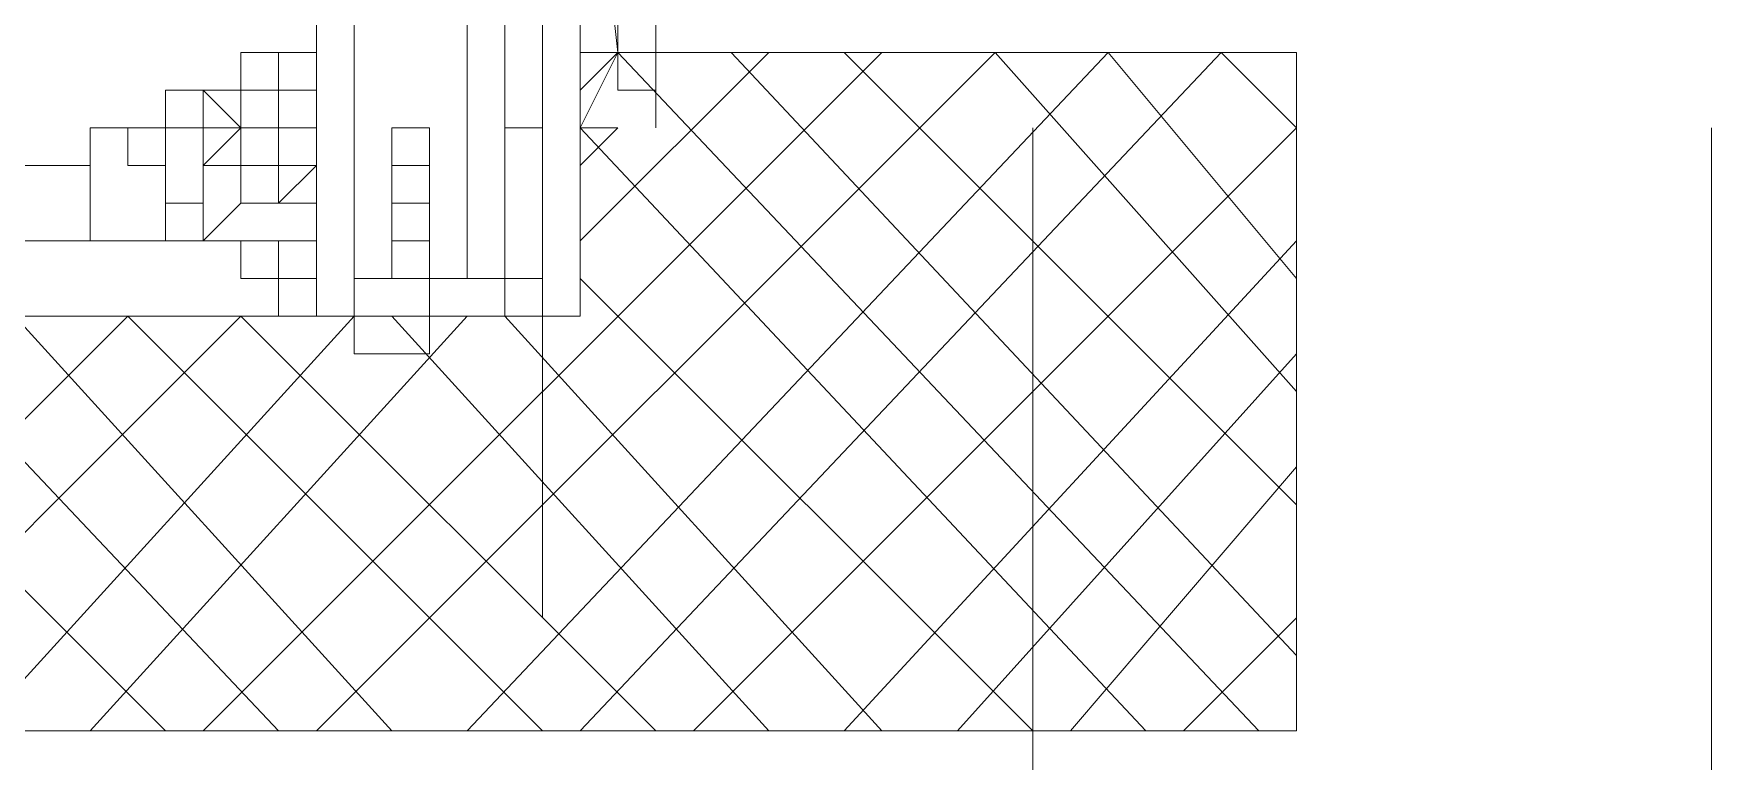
# Model space of a CAD drawing. Header units: millimetres. Extents: x -1005 to 294628, y -1154 to 182592.
# Drawn here: x 69420 to 72485, y 148787 to 150117 of the extents above; entities that cross this region are included whole.
import ezdxf

# ---------------------------------------------------------------- set-up
doc = ezdxf.new("R2010")
doc.units = ezdxf.units.MM
doc.layers.add('PDF_Geomertry', color=7, linetype='Continuous')

msp = doc.modelspace()

# ---------------------------------------------------------------- linework, layer by layer
at = {"layer": 'PDF_Geomertry', "lineweight": 5}
for points in [[(69936.7, 151185), (69867.8, 151185), (69867.8, 151529.4), (70212.2, 151529.4), (70212.2, 151598.3), (70281.1, 151598.3), (70281.1, 151529.4), (69936.7, 151529.4), (69936.7, 149600.9), (70281.1, 149600.9), (70969.8, 148843.3)], [(70005.6, 151529.4), (70005.6, 149600.9), (70005.6, 149532), (70005.6, 149600.9), (69867.8, 149600.9)], [(70350, 151185), (70350, 151529.4), (70281.1, 151529.4), (70281.1, 149600.9), (70281.1, 151529.4)], [(70212.2, 149669.8), (70212.2, 151460.5), (70281.1, 151460.5), (70005.6, 151460.5), (70005.6, 149669.8), (70005.6, 149669.8)], [(70556.6, 149945.3), (70556.6, 150014.2), (70556.6, 150151.9), (70556.6, 150840.7), (70487.7, 150840.7), (70487.7, 150771.8), (70487.7, 150840.7), (70487.7, 150840.7)], [(70487.7, 150840.7), (70487.7, 150427.4), (70487.7, 150840.7), (70487.7, 150151.9), (70487.7, 150014.2), (70556.6, 150014.2)], [(70281.1, 150771.8), (70350, 150771.8), (70350, 149049.9)], [(70418.8, 150220.8), (70418.8, 149876.4)], [(67526.1, 148843.3), (68697, 150083), (69867.8, 148843.3)], [(68421.5, 150083), (69661.2, 148843.3)], [(69730.1, 148843.3), (70969.8, 150083)], [(69798.9, 150083), (69798.9, 150083), (69798.9, 150014.2)], [(69867.8, 150014.2), (69867.8, 149945.3), (69867.8, 150014.2), (69867.8, 150083), (69798.9, 150083), (69798.9, 150083), (69867.8, 150083), (69936.7, 150083), (69936.7, 150014.2), (69936.7, 150083), (69867.8, 150083), (69867.8, 150014.2), (69867.8, 150083), (69867.8, 150083)], [(69798.9, 150083), (69798.9, 150083)], [(69867.8, 149945.3), (69867.8, 149945.3), (69867.8, 149945.3), (69867.8, 150014.2), (69867.8, 150083), (69936.7, 150083), (69936.7, 150014.2), (69936.7, 150014.2), (69936.7, 150083)], [(69936.7, 149945.3), (69867.8, 149945.3), (69867.8, 150014.2), (69936.7, 150014.2), (69936.7, 150083), (69936.7, 150014.2), (69936.7, 150083), (69867.8, 150083), (69867.8, 150083)], [(69936.7, 148843.3), (71176.5, 150083), (71727.4, 149463.2)], [(70212.2, 148843.3), (71383.1, 150083), (71727.4, 149669.8)], [(71658.6, 148843.3), (70487.7, 150083), (70418.8, 149945.3), (70418.8, 149945.3)], [(70418.8, 149738.7), (70763.2, 150083)], [(70418.8, 148843.3), (71589.7, 150083), (71727.4, 149945.3), (70625.4, 148843.3)], [(70694.3, 150083), (71727.4, 148981)], [(70900.9, 150083), (71727.4, 149256.5)], [(69661.2, 149876.4), (69661.2, 149945.3), (69661.2, 150014.2), (69661.2, 149945.3), (69661.2, 149945.3)], [(69661.2, 149738.7), (69661.2, 150014.2), (69730.1, 150014.2), (69798.9, 149945.3), (69798.9, 150014.2), (69730.1, 150014.2), (69730.1, 149945.3), (69730.1, 150014.2), (69730.1, 149738.7), (69730.1, 150014.2), (69730.1, 149738.7), (69730.1, 150014.2)], [(69936.7, 150014.2), (69867.8, 150014.2), (69867.8, 150014.2)], [(69936.7, 149876.4), (69867.8, 149807.5), (69867.8, 149876.4), (69936.7, 149876.4), (69936.7, 149945.3), (69936.7, 150014.2), (69936.7, 149669.8), (69936.7, 149669.8)], [(69316.8, 148843.3), (70005.6, 149600.9), (70350, 149600.9), (70350, 149945.3), (70350, 149669.8), (70281.1, 149669.8), (70005.6, 149669.8), (70005.6, 149669.8)], [(69523.5, 149738.7), (69385.7, 149738.7), (69385.7, 149876.4), (69523.5, 149876.4), (69523.5, 149945.3)], [(69592.3, 149945.3), (69592.3, 149945.3), (69661.2, 149945.3), (69523.5, 149945.3), (69523.5, 149738.7), (69661.2, 149738.7), (69661.2, 149945.3)], [(69730.1, 149945.3), (69798.9, 149945.3), (69730.1, 149876.4), (69798.9, 149876.4), (69798.9, 149945.3), (69798.9, 149945.3)], [(69798.9, 149945.3), (69798.9, 149945.3), (69798.9, 149876.4)], [(69867.8, 149945.3), (69867.8, 149945.3), (69867.8, 149945.3), (69798.9, 149945.3), (69798.9, 149945.3)], [(69798.9, 149876.4), (69798.9, 149876.4), (69798.9, 149945.3)], [(69798.9, 149945.3), (69798.9, 149876.4), (69798.9, 149876.4)], [(69798.9, 149945.3), (69798.9, 149945.3), (69798.9, 149945.3), (69867.8, 149945.3), (69936.7, 149945.3)], [(69936.7, 149807.5), (69936.7, 149807.5), (69936.7, 149876.4), (69867.8, 149876.4), (69798.9, 149876.4), (69798.9, 149945.3), (69798.9, 149876.4), (69798.9, 149945.3), (69798.9, 149876.4), (69798.9, 149945.3), (69798.9, 149876.4), (69798.9, 149945.3), (69798.9, 149945.3)], [(69867.8, 149945.3), (69867.8, 149945.3), (69798.9, 149945.3), (69798.9, 149945.3)], [(69798.9, 149945.3), (69798.9, 149945.3), (69798.9, 149876.4), (69867.8, 149876.4), (69798.9, 149876.4), (69798.9, 149876.4)], [(69867.8, 149945.3), (69867.8, 149945.3), (69936.7, 149945.3)], [(69936.7, 149945.3), (69936.7, 149945.3), (69936.7, 149876.4), (69867.8, 149876.4), (69867.8, 149807.5), (69867.8, 149876.4)], [(69936.7, 149945.3), (69936.7, 149876.4), (69867.8, 149876.4), (69867.8, 149876.4)], [(69867.8, 149945.3), (69867.8, 149876.4), (69867.8, 149876.4)], [(69936.7, 149945.3), (69936.7, 149945.3), (69936.7, 149876.4), (69936.7, 149945.3), (69867.8, 149945.3), (69867.8, 149876.4), (69867.8, 149876.4), (69867.8, 149945.3), (69936.7, 149945.3), (69867.8, 149945.3), (69867.8, 149876.4)], [(69936.7, 149945.3), (69936.7, 149945.3), (69867.8, 149945.3), (69867.8, 149945.3)], [(69936.7, 149945.3), (69936.7, 149876.4), (69867.8, 149876.4), (69867.8, 149807.5), (69867.8, 149876.4), (69867.8, 149807.5), (69867.8, 149876.4), (69867.8, 149807.5), (69867.8, 149876.4), (69867.8, 149807.5), (69867.8, 149876.4), (69867.8, 149807.5), (69867.8, 149876.4), (69867.8, 149807.5), (69867.8, 149876.4), (69867.8, 149807.5), (69867.8, 149876.4), (69867.8, 149807.5), (69867.8, 149876.4), (69867.8, 149807.5)], [(69936.7, 149945.3), (69936.7, 149945.3), (69936.7, 149876.4)], [(70143.3, 149945.3), (70074.5, 149945.3)], [(70418.8, 149945.3), (71451.9, 148843.3)], [(71245.3, 149945.3), (71245.3, 148154.5)], [(72485.1, 149945.3), (72485.1, 148154.5)], [(69592.3, 149876.4), (69592.3, 149876.4), (69661.2, 149876.4)], [(69798.9, 149669.8), (69798.9, 149738.7), (69730.1, 149738.7), (69798.9, 149807.5), (69798.9, 149876.4), (69798.9, 149876.4)], [(69798.9, 149876.4), (69798.9, 149876.4), (69798.9, 149807.5), (69798.9, 149876.4), (69798.9, 149807.5), (69798.9, 149876.4), (69798.9, 149807.5), (69798.9, 149876.4), (69798.9, 149807.5), (69798.9, 149876.4), (69798.9, 149807.5), (69798.9, 149876.4), (69798.9, 149807.5), (69798.9, 149876.4), (69798.9, 149807.5), (69798.9, 149876.4), (69798.9, 149807.5), (69798.9, 149876.4), (69798.9, 149807.5), (69798.9, 149876.4), (69798.9, 149807.5), (69798.9, 149876.4), (69798.9, 149807.5), (69798.9, 149876.4), (69798.9, 149807.5), (69798.9, 149876.4), (69798.9, 149807.5), (69798.9, 149876.4), (69798.9, 149807.5), (69798.9, 149876.4), (69798.9, 149807.5), (69798.9, 149876.4), (69798.9, 149807.5), (69798.9, 149876.4), (69798.9, 149807.5), (69798.9, 149876.4), (69798.9, 149807.5), (69798.9, 149876.4), (69798.9, 149807.5), (69798.9, 149876.4), (69798.9, 149807.5), (69798.9, 149876.4), (69798.9, 149807.5), (69798.9, 149876.4), (69798.9, 149807.5), (69798.9, 149876.4), (69798.9, 149807.5), (69798.9, 149876.4), (69798.9, 149807.5), (69798.9, 149876.4), (69798.9, 149807.5), (69798.9, 149876.4), (69798.9, 149807.5), (69798.9, 149876.4), (69798.9, 149807.5), (69798.9, 149876.4), (69798.9, 149807.5), (69798.9, 149876.4), (69798.9, 149807.5), (69798.9, 149876.4), (69798.9, 149807.5), (69798.9, 149876.4), (69798.9, 149807.5), (69798.9, 149876.4), (69798.9, 149807.5), (69798.9, 149876.4), (69798.9, 149807.5), (69798.9, 149876.4), (69798.9, 149807.5), (69798.9, 149876.4), (69798.9, 149807.5), (69798.9, 149876.4), (69798.9, 149807.5), (69798.9, 149876.4), (69798.9, 149807.5), (69798.9, 149876.4), (69867.8, 149876.4), (69867.8, 149807.5)], [(69936.7, 149876.4), (69867.8, 149876.4), (69867.8, 149876.4)], [(70074.5, 149807.5), (70074.5, 149807.5), (70074.5, 149876.4), (70143.3, 149876.4), (70143.3, 149807.5), (70143.3, 149807.5)], [(69798.9, 149807.5), (69867.8, 149807.5), (69867.8, 149807.5)], [(69867.8, 149738.7), (69867.8, 149738.7), (69936.7, 149738.7), (69936.7, 149807.5), (69867.8, 149807.5), (69867.8, 149807.5)], [(69661.2, 149738.7), (69661.2, 149738.7), (69730.1, 149738.7)], [(69730.1, 149738.7), (69730.1, 149738.7), (69798.9, 149738.7), (69798.9, 149669.8), (69798.9, 149669.8)], [(69798.9, 149669.8), (69798.9, 149669.8), (69798.9, 149738.7)], [(69798.9, 149738.7), (69867.8, 149738.7), (69867.8, 149669.8), (69798.9, 149669.8), (69798.9, 149738.7), (69798.9, 149669.8), (69867.8, 149669.8), (69936.7, 149669.8), (69936.7, 149738.7), (69867.8, 149738.7), (69867.8, 149669.8), (69867.8, 149738.7), (69867.8, 149669.8), (69867.8, 149738.7), (69867.8, 149669.8), (69867.8, 149738.7), (69867.8, 149669.8), (69867.8, 149738.7), (69867.8, 149669.8), (69867.8, 149738.7), (69867.8, 149669.8), (69867.8, 149738.7), (69867.8, 149669.8), (69867.8, 149669.8), (69867.8, 149600.9), (69867.8, 149669.8), (69867.8, 149738.7), (69936.7, 149738.7), (69867.8, 149738.7), (69936.7, 149738.7), (69936.7, 149669.8), (69936.7, 149738.7), (69867.8, 149738.7), (69867.8, 149669.8), (69867.8, 149738.7), (69867.8, 149669.8), (69867.8, 149738.7), (69867.8, 149669.8), (69936.7, 149669.8), (69936.7, 149669.8), (69936.7, 149738.7), (69867.8, 149738.7), (69867.8, 149738.7)], [(69936.7, 149738.7), (69936.7, 149738.7), (69798.9, 149738.7), (69867.8, 149738.7), (69867.8, 149738.7)], [(69798.9, 149738.7), (69798.9, 149738.7), (69798.9, 149669.8)], [(69936.7, 149738.7), (69936.7, 149738.7), (69936.7, 149738.7), (69798.9, 149738.7), (69798.9, 149669.8)], [(69798.9, 149738.7), (69936.7, 149738.7), (69936.7, 149738.7)], [(69798.9, 149738.7), (69798.9, 149738.7)], [(69867.8, 149738.7), (69867.8, 149738.7), (69867.8, 149669.8)], [(69867.8, 149738.7), (69867.8, 149738.7), (69867.8, 149669.8)], [(69936.7, 149669.8), (69936.7, 149669.8), (69936.7, 149738.7), (69936.7, 149669.8), (69936.7, 149738.7), (69936.7, 149738.7), (69936.7, 149669.8), (69936.7, 149669.8), (69867.8, 149669.8), (69867.8, 149669.8)], [(69867.8, 149738.7), (69867.8, 149738.7), (69867.8, 149669.8)], [(69867.8, 149738.7), (69867.8, 149669.8), (69867.8, 149669.8)], [(69867.8, 149738.7), (69867.8, 149738.7), (69867.8, 149669.8), (69867.8, 149669.8)], [(69867.8, 149738.7), (69867.8, 149738.7), (69867.8, 149669.8)], [(69867.8, 149738.7), (69936.7, 149738.7), (69936.7, 149738.7)], [(69936.7, 149738.7), (69936.7, 149738.7), (69936.7, 149669.8)], [(70900.9, 148843.3), (71727.4, 149738.7)], [(69936.7, 149669.8), (69936.7, 149669.8), (69867.8, 149669.8), (69867.8, 149669.8)], [(70418.8, 149669.8), (71245.3, 148843.3)], [(68834.7, 148843.3), (69592.3, 149600.9), (70350, 148843.3)], [(69041.3, 148843.3), (69798.9, 149600.9), (70556.6, 148843.3)], [(69385.7, 149600.9), (70074.5, 148843.3)], [(69523.5, 148843.3), (70212.2, 149600.9)], [(70074.5, 149600.9), (70763.2, 148843.3)], [(71107.6, 148843.3), (71727.4, 149532)], [(71314.2, 148843.3), (71727.4, 149325.4)], [(71520.8, 148843.3), (71727.4, 149049.9)]]:
    msp.add_lwpolyline(points, dxfattribs=at)
for points in [[(70418.8, 150702.9), (70487.7, 150083), (70418.8, 150014.2), (70418.8, 150083)], [(71727.4, 150083), (71727.4, 148843.3), (67250.6, 148843.3), (67250.6, 150083), (69385.7, 150083), (69385.7, 149600.9), (70418.8, 149600.9), (70418.8, 150083), (71727.4, 150083)], [(69798.9, 150083), (69798.9, 150014.2)], [(69798.9, 150083), (69798.9, 150083), (69798.9, 150014.2)], [(69798.9, 150083), (69798.9, 150083)], [(69936.7, 149738.7), (69936.7, 149738.7), (69936.7, 149669.8), (69936.7, 149738.7), (69936.7, 149669.8), (69936.7, 149738.7), (69936.7, 149669.8), (69936.7, 149738.7), (69936.7, 149669.8), (69936.7, 149738.7), (69936.7, 149669.8), (69936.7, 149738.7), (69936.7, 149669.8), (69936.7, 149738.7), (69936.7, 149669.8), (69936.7, 149738.7), (69936.7, 149669.8), (69936.7, 149738.7), (69936.7, 149669.8), (69936.7, 149738.7), (69936.7, 149669.8), (69936.7, 149738.7), (69936.7, 149669.8), (69936.7, 149738.7), (69936.7, 149669.8), (69936.7, 149738.7), (69936.7, 149669.8), (69936.7, 149738.7), (69936.7, 149669.8), (69936.7, 149738.7), (69936.7, 149669.8), (69936.7, 149738.7), (69936.7, 149669.8), (69936.7, 149738.7), (69936.7, 149669.8), (69936.7, 149738.7), (69936.7, 149669.8), (69936.7, 149738.7), (69936.7, 149669.8), (69936.7, 149738.7), (69936.7, 149669.8), (69936.7, 149738.7), (69936.7, 149669.8), (69936.7, 149738.7), (69936.7, 149669.8), (69936.7, 149738.7), (69936.7, 149669.8), (69936.7, 149738.7), (69936.7, 149669.8), (69936.7, 149738.7), (69936.7, 149669.8), (69936.7, 149738.7), (69936.7, 149669.8), (69936.7, 149738.7), (69936.7, 149669.8), (69936.7, 149738.7), (69936.7, 149669.8), (69936.7, 149738.7), (69936.7, 149669.8), (69936.7, 149738.7), (69936.7, 149669.8), (69936.7, 149738.7), (69936.7, 149669.8), (69936.7, 149738.7), (69936.7, 149669.8), (69936.7, 149738.7), (69936.7, 149669.8), (69936.7, 149738.7), (69936.7, 149669.8), (69936.7, 149738.7), (69936.7, 149669.8), (69936.7, 149738.7), (69936.7, 149669.8), (69936.7, 149738.7), (69936.7, 149669.8), (69936.7, 149738.7), (69936.7, 149669.8), (69936.7, 149738.7), (69936.7, 149669.8), (69936.7, 149738.7), (69936.7, 149669.8), (69936.7, 149738.7), (69936.7, 149669.8), (69936.7, 149738.7), (69936.7, 149669.8), (69936.7, 149738.7), (69936.7, 149669.8), (69936.7, 149738.7), (69936.7, 149669.8), (69936.7, 149738.7), (69936.7, 149669.8), (69936.7, 149738.7), (69936.7, 149669.8), (69936.7, 149738.7), (69936.7, 149669.8), (69936.7, 149738.7), (69936.7, 149669.8), (69936.7, 149738.7), (69936.7, 149669.8), (69936.7, 149738.7), (69936.7, 149669.8), (69936.7, 149738.7), (69936.7, 149669.8), (69936.7, 149738.7), (69936.7, 149669.8), (69936.7, 149738.7), (69936.7, 149669.8), (69936.7, 149738.7), (69936.7, 149669.8), (69936.7, 149738.7), (69936.7, 149669.8), (69936.7, 149738.7), (69936.7, 149669.8), (69936.7, 149738.7), (69936.7, 149669.8), (69936.7, 149738.7), (69936.7, 149669.8), (69936.7, 149738.7), (69936.7, 149669.8), (69936.7, 149738.7), (69936.7, 149669.8), (69936.7, 149738.7), (69936.7, 149669.8), (69936.7, 149738.7), (69936.7, 149669.8), (69936.7, 149738.7), (69936.7, 149669.8), (69936.7, 150014.2), (69798.9, 150014.2), (69798.9, 150083), (69936.7, 150083)], [(69798.9, 150014.2), (69798.9, 150083)], [(69867.8, 150014.2), (69867.8, 150083)], [(69867.8, 150014.2), (69867.8, 150083)], [(69867.8, 150014.2), (69867.8, 150083)], [(69867.8, 150014.2), (69867.8, 150083)], [(69867.8, 150014.2), (69867.8, 150083)], [(69936.7, 150014.2), (69936.7, 150083)], [(69936.7, 150014.2), (69936.7, 150083)], [(70418.8, 149945.3), (70418.8, 150014.2)], [(69592.3, 149945.3), (69523.5, 149945.3), (69592.3, 149945.3)], [(69592.3, 149945.3), (69592.3, 149876.4), (69592.3, 149945.3)], [(69730.1, 149945.3), (69661.2, 149945.3)], [(69661.2, 149945.3), (69661.2, 149945.3)], [(69661.2, 149945.3), (69661.2, 149945.3)], [(69798.9, 149876.4), (69798.9, 149945.3)], [(69798.9, 149876.4), (69798.9, 149945.3)], [(69798.9, 149945.3), (69798.9, 149945.3)], [(69798.9, 149876.4), (69798.9, 149945.3)], [(69798.9, 149876.4), (69798.9, 149945.3)], [(69798.9, 149876.4), (69798.9, 149945.3)], [(69798.9, 149876.4), (69798.9, 149876.4), (69798.9, 149945.3)], [(69798.9, 149876.4), (69798.9, 149945.3)], [(69798.9, 149945.3), (69798.9, 149945.3)], [(69798.9, 149945.3), (69798.9, 149945.3)], [(69798.9, 149945.3), (69798.9, 149945.3)], [(69798.9, 149945.3), (69798.9, 149945.3)], [(69798.9, 149945.3), (69798.9, 149945.3)], [(69798.9, 149945.3), (69798.9, 149945.3)], [(69798.9, 149945.3), (69798.9, 149945.3)], [(69798.9, 149945.3), (69798.9, 149945.3)], [(69798.9, 149945.3), (69798.9, 149945.3)], [(69798.9, 149945.3), (69798.9, 149945.3)], [(69798.9, 149945.3), (69798.9, 149945.3)], [(69798.9, 149945.3), (69798.9, 149945.3)], [(69798.9, 149945.3), (69798.9, 149945.3)], [(69798.9, 149945.3), (69798.9, 149945.3)], [(69798.9, 149945.3), (69798.9, 149945.3)], [(69798.9, 149945.3), (69798.9, 149945.3)], [(69798.9, 149945.3), (69798.9, 149945.3)], [(69798.9, 149945.3), (69798.9, 149945.3)], [(69798.9, 149945.3), (69798.9, 149945.3)], [(69798.9, 149945.3), (69798.9, 149945.3)], [(69798.9, 149945.3), (69798.9, 149945.3)], [(69798.9, 149945.3), (69798.9, 149945.3)], [(69798.9, 149945.3), (69798.9, 149945.3)], [(69798.9, 149945.3), (69798.9, 149945.3)], [(69798.9, 149945.3), (69798.9, 149945.3)], [(69798.9, 149945.3), (69798.9, 149945.3)], [(69798.9, 149945.3), (69798.9, 149945.3)], [(69798.9, 149945.3), (69798.9, 149945.3)], [(69798.9, 149945.3), (69798.9, 149945.3)], [(69798.9, 149945.3), (69798.9, 149945.3)], [(69798.9, 149945.3), (69798.9, 149945.3)], [(69798.9, 149945.3), (69798.9, 149945.3)], [(69798.9, 149945.3), (69798.9, 149945.3)], [(69798.9, 149945.3), (69798.9, 149945.3)], [(69798.9, 149945.3), (69798.9, 149945.3)], [(69798.9, 149945.3), (69798.9, 149945.3)], [(69798.9, 149945.3), (69798.9, 149945.3)], [(69798.9, 149945.3), (69798.9, 149945.3)], [(69798.9, 149945.3), (69798.9, 149945.3)], [(69798.9, 149945.3), (69798.9, 149945.3)], [(69798.9, 149945.3), (69798.9, 149945.3)], [(69798.9, 149945.3), (69798.9, 149945.3)], [(69798.9, 149945.3), (69798.9, 149945.3)], [(69798.9, 149945.3), (69798.9, 149945.3)], [(69798.9, 149945.3), (69798.9, 149945.3)], [(69798.9, 149945.3), (69798.9, 149945.3)], [(69798.9, 149945.3), (69798.9, 149945.3)], [(69798.9, 149945.3), (69798.9, 149945.3)], [(69798.9, 149945.3), (69798.9, 149945.3)], [(69798.9, 149945.3), (69798.9, 149945.3)], [(69798.9, 149945.3), (69798.9, 149945.3)], [(69798.9, 149945.3), (69798.9, 149945.3)], [(69798.9, 149945.3), (69798.9, 149945.3)], [(69798.9, 149945.3), (69798.9, 149945.3)], [(69798.9, 149945.3), (69798.9, 149945.3)], [(69798.9, 149945.3), (69798.9, 149945.3)], [(69798.9, 149945.3), (69798.9, 149945.3)], [(69798.9, 149945.3), (69798.9, 149945.3)], [(69798.9, 149945.3), (69798.9, 149945.3)], [(69798.9, 149945.3), (69798.9, 149945.3)], [(69798.9, 149945.3), (69798.9, 149945.3)], [(69798.9, 149945.3), (69798.9, 149945.3)], [(69798.9, 149945.3), (69798.9, 149945.3)], [(69798.9, 149945.3), (69798.9, 149945.3)], [(69798.9, 149945.3), (69798.9, 149945.3)], [(69798.9, 149945.3), (69798.9, 149945.3)], [(69798.9, 149945.3), (69798.9, 149945.3)], [(69798.9, 149945.3), (69798.9, 149945.3)], [(69798.9, 149945.3), (69798.9, 149945.3)], [(69798.9, 149945.3), (69798.9, 149945.3)], [(69798.9, 149945.3), (69798.9, 149945.3)], [(69798.9, 149945.3), (69798.9, 149876.4), (69798.9, 149945.3)], [(69798.9, 149945.3), (69798.9, 149945.3)], [(69798.9, 149945.3), (69798.9, 149945.3)], [(69867.8, 149945.3), (69867.8, 149945.3)], [(69867.8, 149945.3), (69867.8, 149945.3)], [(69867.8, 149945.3), (69867.8, 149945.3)], [(69867.8, 149945.3), (69867.8, 149945.3)], [(69867.8, 149945.3), (69867.8, 149945.3)], [(69867.8, 149945.3), (69867.8, 149945.3)], [(69867.8, 149945.3), (69867.8, 149945.3)], [(69867.8, 149945.3), (69867.8, 149945.3)], [(69867.8, 149945.3), (69867.8, 149945.3)], [(69867.8, 149945.3), (69867.8, 149945.3)], [(69867.8, 149945.3), (69867.8, 149945.3)], [(69867.8, 149945.3), (69867.8, 149945.3)], [(69867.8, 149945.3), (69867.8, 149945.3)], [(69867.8, 149945.3), (69867.8, 149945.3)], [(69867.8, 149945.3), (69867.8, 149945.3)], [(69867.8, 149945.3), (69867.8, 149945.3)], [(69867.8, 149945.3), (69867.8, 149945.3)], [(69867.8, 149945.3), (69867.8, 149945.3)], [(69867.8, 149945.3), (69867.8, 149945.3)], [(69936.7, 149945.3), (69867.8, 149945.3), (69936.7, 149945.3)], [(69867.8, 149945.3), (69867.8, 149945.3)], [(69936.7, 149945.3), (69867.8, 149945.3), (69936.7, 149945.3)], [(69867.8, 149945.3), (69936.7, 149945.3), (69867.8, 149945.3)], [(69867.8, 149945.3), (69867.8, 149876.4)], [(69867.8, 149945.3), (69867.8, 149876.4)], [(69867.8, 149876.4), (69867.8, 149876.4), (69867.8, 149945.3)], [(69867.8, 149945.3), (69867.8, 149876.4)], [(69867.8, 149876.4), (69867.8, 149945.3), (69867.8, 149876.4)], [(69867.8, 149876.4), (69867.8, 149945.3), (69867.8, 149876.4)], [(69867.8, 149945.3), (69936.7, 149945.3)], [(69867.8, 149945.3), (69867.8, 149945.3)], [(69867.8, 149945.3), (69867.8, 149945.3)], [(69867.8, 149945.3), (69867.8, 149945.3)], [(69867.8, 149945.3), (69867.8, 149945.3)], [(69867.8, 149945.3), (69867.8, 149945.3)], [(69867.8, 149945.3), (69867.8, 149945.3)], [(69867.8, 149945.3), (69867.8, 149945.3)], [(69867.8, 149945.3), (69867.8, 149945.3)], [(69867.8, 149945.3), (69867.8, 149945.3)], [(69867.8, 149945.3), (69867.8, 149945.3)], [(69867.8, 149945.3), (69867.8, 149945.3)], [(69867.8, 149945.3), (69867.8, 149945.3)], [(69867.8, 149945.3), (69867.8, 149945.3)], [(69867.8, 149945.3), (69867.8, 149945.3)], [(69867.8, 149945.3), (69867.8, 149945.3)], [(69867.8, 149945.3), (69867.8, 149945.3)], [(69867.8, 149945.3), (69867.8, 149945.3)], [(69867.8, 149945.3), (69867.8, 149945.3)], [(69867.8, 149945.3), (69867.8, 149945.3)], [(69867.8, 149945.3), (69867.8, 149945.3)], [(69867.8, 149945.3), (69867.8, 149945.3)], [(69867.8, 149945.3), (69867.8, 149945.3)], [(69867.8, 149945.3), (69867.8, 149945.3)], [(69867.8, 149945.3), (69867.8, 149945.3)], [(69867.8, 149945.3), (69867.8, 149945.3)], [(69867.8, 149945.3), (69867.8, 149945.3)], [(69867.8, 149945.3), (69867.8, 149945.3)], [(69867.8, 149945.3), (69867.8, 149945.3)], [(69867.8, 149945.3), (69867.8, 149945.3)], [(69867.8, 149945.3), (69867.8, 149945.3)], [(69867.8, 149945.3), (69867.8, 149945.3)], [(69867.8, 149945.3), (69867.8, 149945.3)], [(69867.8, 149945.3), (69867.8, 149945.3)], [(69867.8, 149945.3), (69867.8, 149945.3)], [(69867.8, 149945.3), (69867.8, 149945.3)], [(69867.8, 149945.3), (69867.8, 149945.3)], [(69867.8, 149945.3), (69867.8, 149945.3)], [(69867.8, 149945.3), (69867.8, 149945.3)], [(69867.8, 149945.3), (69867.8, 149945.3)], [(69867.8, 149945.3), (69867.8, 149945.3)], [(69867.8, 149945.3), (69867.8, 149945.3)], [(69867.8, 149945.3), (69867.8, 149945.3)], [(69867.8, 149945.3), (69867.8, 149945.3)], [(69867.8, 149945.3), (69867.8, 149945.3)], [(69867.8, 149945.3), (69867.8, 149945.3)], [(69867.8, 149945.3), (69867.8, 149945.3)], [(69867.8, 149945.3), (69867.8, 149945.3)], [(69867.8, 149945.3), (69867.8, 149945.3)], [(69867.8, 149945.3), (69867.8, 149945.3)], [(69867.8, 149945.3), (69867.8, 149945.3)], [(69867.8, 149945.3), (69867.8, 149945.3)], [(69867.8, 149945.3), (69867.8, 149945.3)], [(69867.8, 149945.3), (69867.8, 149945.3)], [(69867.8, 149945.3), (69867.8, 149945.3)], [(69867.8, 149945.3), (69867.8, 149945.3)], [(69867.8, 149945.3), (69867.8, 149945.3)], [(69867.8, 149945.3), (69867.8, 149945.3)], [(69867.8, 149945.3), (69867.8, 149945.3)], [(69867.8, 149945.3), (69867.8, 149945.3)], [(69867.8, 149945.3), (69867.8, 149945.3)], [(69867.8, 149945.3), (69867.8, 149945.3)], [(69867.8, 149945.3), (69867.8, 149945.3)], [(69867.8, 149945.3), (69867.8, 149945.3)], [(69867.8, 149945.3), (69867.8, 149945.3)], [(69867.8, 149945.3), (69867.8, 149945.3)], [(69867.8, 149945.3), (69867.8, 149945.3)], [(69867.8, 149945.3), (69867.8, 149945.3)], [(69867.8, 149945.3), (69867.8, 149945.3)], [(69867.8, 149945.3), (69867.8, 149945.3)], [(69867.8, 149945.3), (69867.8, 149945.3)], [(69867.8, 149945.3), (69867.8, 149945.3)], [(69867.8, 149945.3), (69867.8, 149945.3)], [(69867.8, 149945.3), (69867.8, 149945.3)], [(69867.8, 149945.3), (69867.8, 149945.3)], [(69867.8, 149945.3), (69867.8, 149945.3)], [(70074.5, 149669.8), (70143.3, 149669.8), (70143.3, 149945.3), (70074.5, 149945.3)], [(70281.1, 149945.3), (70350, 149945.3)], [(70418.8, 149945.3), (70487.7, 149945.3), (70418.8, 149876.4), (70418.8, 149945.3)], [(69798.9, 149876.4), (69798.9, 149876.4)], [(69798.9, 149876.4), (69798.9, 149876.4)], [(69798.9, 149876.4), (69798.9, 149876.4)], [(69798.9, 149876.4), (69798.9, 149876.4)], [(69798.9, 149876.4), (69798.9, 149876.4)], [(69798.9, 149876.4), (69798.9, 149876.4)], [(69798.9, 149876.4), (69798.9, 149876.4)], [(69798.9, 149876.4), (69798.9, 149876.4)], [(69798.9, 149876.4), (69798.9, 149876.4)], [(69798.9, 149876.4), (69798.9, 149876.4)], [(69798.9, 149876.4), (69798.9, 149876.4)], [(69798.9, 149876.4), (69798.9, 149876.4)], [(69798.9, 149876.4), (69798.9, 149876.4)], [(69798.9, 149876.4), (69798.9, 149876.4)], [(69798.9, 149876.4), (69798.9, 149876.4)], [(69798.9, 149876.4), (69798.9, 149876.4)], [(69798.9, 149876.4), (69798.9, 149876.4)], [(69798.9, 149876.4), (69798.9, 149876.4)], [(69798.9, 149876.4), (69798.9, 149876.4)], [(69798.9, 149876.4), (69798.9, 149876.4)], [(69798.9, 149876.4), (69798.9, 149876.4)], [(69798.9, 149876.4), (69798.9, 149876.4)], [(69798.9, 149876.4), (69798.9, 149876.4)], [(69798.9, 149876.4), (69798.9, 149876.4)], [(69798.9, 149876.4), (69798.9, 149876.4)], [(69798.9, 149876.4), (69798.9, 149876.4)], [(69798.9, 149876.4), (69798.9, 149876.4)], [(69798.9, 149876.4), (69798.9, 149876.4)], [(69798.9, 149876.4), (69798.9, 149876.4)], [(69798.9, 149876.4), (69798.9, 149876.4)], [(69798.9, 149876.4), (69798.9, 149876.4)], [(69798.9, 149876.4), (69798.9, 149876.4)], [(69798.9, 149876.4), (69798.9, 149876.4)], [(69798.9, 149876.4), (69798.9, 149876.4)], [(69798.9, 149876.4), (69798.9, 149876.4)], [(69798.9, 149876.4), (69798.9, 149876.4)], [(69798.9, 149876.4), (69798.9, 149876.4)], [(69798.9, 149876.4), (69798.9, 149876.4)], [(69798.9, 149876.4), (69798.9, 149876.4)], [(69798.9, 149876.4), (69798.9, 149876.4)], [(69798.9, 149876.4), (69798.9, 149876.4)], [(69798.9, 149876.4), (69798.9, 149876.4)], [(69798.9, 149876.4), (69798.9, 149876.4)], [(69798.9, 149876.4), (69798.9, 149876.4)], [(69798.9, 149876.4), (69798.9, 149876.4)], [(69798.9, 149876.4), (69798.9, 149876.4)], [(69798.9, 149876.4), (69798.9, 149876.4)], [(69798.9, 149876.4), (69798.9, 149876.4)], [(69798.9, 149876.4), (69798.9, 149876.4)], [(69798.9, 149876.4), (69798.9, 149876.4)], [(69798.9, 149876.4), (69798.9, 149876.4)], [(69798.9, 149876.4), (69798.9, 149876.4)], [(69798.9, 149876.4), (69798.9, 149876.4)], [(69798.9, 149876.4), (69798.9, 149876.4)], [(69798.9, 149876.4), (69798.9, 149876.4)], [(69798.9, 149876.4), (69798.9, 149876.4)], [(69798.9, 149876.4), (69798.9, 149876.4)], [(69798.9, 149876.4), (69798.9, 149876.4)], [(69798.9, 149876.4), (69798.9, 149876.4)], [(69798.9, 149876.4), (69798.9, 149876.4)], [(69798.9, 149876.4), (69798.9, 149876.4)], [(69798.9, 149807.5), (69798.9, 149876.4)], [(69798.9, 149807.5), (69798.9, 149876.4)], [(69798.9, 149807.5), (69798.9, 149876.4)], [(69798.9, 149807.5), (69798.9, 149876.4)], [(69798.9, 149807.5), (69798.9, 149876.4)], [(69798.9, 149807.5), (69798.9, 149876.4)], [(69798.9, 149807.5), (69798.9, 149876.4)], [(69798.9, 149807.5), (69798.9, 149876.4)], [(69798.9, 149807.5), (69798.9, 149876.4)], [(69798.9, 149807.5), (69798.9, 149876.4)], [(69798.9, 149807.5), (69798.9, 149876.4)], [(69798.9, 149807.5), (69798.9, 149876.4)], [(69798.9, 149807.5), (69798.9, 149876.4)], [(69798.9, 149807.5), (69798.9, 149876.4)], [(69798.9, 149807.5), (69798.9, 149876.4)], [(69798.9, 149807.5), (69798.9, 149876.4)], [(69798.9, 149807.5), (69798.9, 149876.4)], [(69798.9, 149807.5), (69798.9, 149876.4)], [(69798.9, 149807.5), (69798.9, 149876.4)], [(69798.9, 149807.5), (69798.9, 149876.4)], [(69798.9, 149807.5), (69798.9, 149876.4)], [(69798.9, 149807.5), (69798.9, 149876.4)], [(69798.9, 149807.5), (69798.9, 149876.4)], [(69798.9, 149807.5), (69798.9, 149876.4)], [(69798.9, 149807.5), (69798.9, 149876.4)], [(69798.9, 149807.5), (69798.9, 149876.4)], [(69798.9, 149807.5), (69798.9, 149876.4)], [(69798.9, 149807.5), (69798.9, 149876.4)], [(69798.9, 149807.5), (69798.9, 149876.4)], [(69798.9, 149807.5), (69798.9, 149876.4)], [(69798.9, 149807.5), (69798.9, 149876.4)], [(69798.9, 149807.5), (69798.9, 149876.4)], [(69798.9, 149807.5), (69798.9, 149876.4)], [(69798.9, 149876.4), (69798.9, 149876.4)], [(69798.9, 149876.4), (69798.9, 149876.4)], [(69798.9, 149876.4), (69798.9, 149876.4)], [(69798.9, 149876.4), (69798.9, 149876.4)], [(69798.9, 149876.4), (69798.9, 149876.4)], [(69798.9, 149876.4), (69798.9, 149876.4)], [(69798.9, 149876.4), (69798.9, 149876.4)], [(69798.9, 149876.4), (69798.9, 149876.4)], [(69798.9, 149876.4), (69798.9, 149876.4)], [(69798.9, 149876.4), (69798.9, 149876.4)], [(69798.9, 149876.4), (69798.9, 149876.4)], [(69798.9, 149876.4), (69798.9, 149876.4)], [(69798.9, 149876.4), (69798.9, 149876.4)], [(69798.9, 149876.4), (69798.9, 149876.4)], [(69798.9, 149876.4), (69798.9, 149876.4)], [(69798.9, 149876.4), (69798.9, 149876.4)], [(69798.9, 149876.4), (69798.9, 149876.4)], [(69798.9, 149876.4), (69798.9, 149876.4)], [(69798.9, 149876.4), (69798.9, 149876.4)], [(69798.9, 149876.4), (69798.9, 149876.4)], [(69798.9, 149876.4), (69798.9, 149876.4)], [(69798.9, 149876.4), (69798.9, 149876.4)], [(69798.9, 149876.4), (69798.9, 149876.4)], [(69798.9, 149876.4), (69798.9, 149876.4)], [(69798.9, 149876.4), (69798.9, 149876.4)], [(69798.9, 149876.4), (69798.9, 149876.4)], [(69798.9, 149876.4), (69798.9, 149876.4)], [(69798.9, 149876.4), (69798.9, 149876.4)], [(69798.9, 149876.4), (69798.9, 149876.4)], [(69798.9, 149876.4), (69798.9, 149876.4)], [(69798.9, 149876.4), (69798.9, 149876.4)], [(69798.9, 149876.4), (69798.9, 149876.4)], [(69798.9, 149876.4), (69798.9, 149876.4)], [(69798.9, 149876.4), (69798.9, 149876.4)], [(69798.9, 149876.4), (69798.9, 149876.4)], [(69798.9, 149876.4), (69798.9, 149876.4)], [(69798.9, 149876.4), (69798.9, 149876.4)], [(69798.9, 149876.4), (69798.9, 149876.4)], [(69798.9, 149876.4), (69798.9, 149876.4)], [(69798.9, 149876.4), (69798.9, 149876.4)], [(69798.9, 149876.4), (69798.9, 149876.4)], [(69798.9, 149876.4), (69798.9, 149876.4)], [(69798.9, 149876.4), (69798.9, 149876.4)], [(69798.9, 149876.4), (69798.9, 149876.4)], [(69798.9, 149876.4), (69798.9, 149876.4)], [(69798.9, 149876.4), (69798.9, 149876.4)], [(69798.9, 149876.4), (69798.9, 149876.4)], [(69798.9, 149876.4), (69798.9, 149876.4)], [(69798.9, 149876.4), (69798.9, 149876.4)], [(69798.9, 149876.4), (69798.9, 149876.4)], [(69798.9, 149876.4), (69798.9, 149876.4)], [(69798.9, 149876.4), (69798.9, 149876.4)], [(69798.9, 149876.4), (69798.9, 149876.4)], [(69798.9, 149876.4), (69798.9, 149876.4)], [(69867.8, 149876.4), (69867.8, 149876.4)], [(69867.8, 149876.4), (69867.8, 149876.4)], [(69867.8, 149876.4), (69867.8, 149876.4)], [(69867.8, 149876.4), (69867.8, 149876.4)], [(69867.8, 149876.4), (69867.8, 149876.4)], [(69867.8, 149876.4), (69867.8, 149876.4)], [(69867.8, 149876.4), (69867.8, 149876.4)], [(69867.8, 149876.4), (69867.8, 149876.4)], [(69867.8, 149876.4), (69867.8, 149876.4)], [(69867.8, 149876.4), (69867.8, 149876.4)], [(69867.8, 149876.4), (69867.8, 149876.4)], [(69867.8, 149876.4), (69867.8, 149876.4)], [(69867.8, 149876.4), (69867.8, 149876.4)], [(69867.8, 149876.4), (69867.8, 149876.4)], [(69867.8, 149807.5), (69867.8, 149876.4)], [(69867.8, 149807.5), (69867.8, 149876.4)], [(69867.8, 149807.5), (69867.8, 149876.4)], [(69867.8, 149807.5), (69867.8, 149876.4)], [(69867.8, 149807.5), (69867.8, 149876.4)], [(69867.8, 149807.5), (69867.8, 149876.4)], [(69867.8, 149807.5), (69867.8, 149876.4)], [(69867.8, 149807.5), (69867.8, 149876.4)], [(69867.8, 149807.5), (69867.8, 149876.4)], [(69867.8, 149807.5), (69867.8, 149876.4)], [(69867.8, 149807.5), (69867.8, 149876.4)], [(69867.8, 149807.5), (69867.8, 149876.4)], [(69867.8, 149807.5), (69867.8, 149876.4)], [(69867.8, 149807.5), (69867.8, 149876.4)], [(69867.8, 149807.5), (69867.8, 149876.4)], [(69867.8, 149807.5), (69867.8, 149876.4)], [(69867.8, 149807.5), (69867.8, 149876.4)], [(69867.8, 149807.5), (69867.8, 149876.4)], [(69867.8, 149807.5), (69867.8, 149876.4)], [(69867.8, 149807.5), (69867.8, 149876.4)], [(69867.8, 149807.5), (69867.8, 149876.4)], [(69867.8, 149807.5), (69867.8, 149876.4)], [(69867.8, 149807.5), (69867.8, 149876.4)], [(69867.8, 149807.5), (69867.8, 149876.4)], [(69867.8, 149807.5), (69867.8, 149876.4)], [(69867.8, 149807.5), (69867.8, 149876.4)], [(69867.8, 149807.5), (69867.8, 149876.4)], [(69867.8, 149807.5), (69867.8, 149876.4)], [(69867.8, 149807.5), (69867.8, 149876.4)], [(69867.8, 149807.5), (69867.8, 149876.4)], [(69867.8, 149807.5), (69867.8, 149876.4)], [(69867.8, 149807.5), (69867.8, 149876.4)], [(69867.8, 149807.5), (69867.8, 149876.4)], [(69867.8, 149807.5), (69867.8, 149876.4)], [(69867.8, 149807.5), (69867.8, 149876.4)], [(69867.8, 149807.5), (69867.8, 149876.4)], [(69867.8, 149807.5), (69867.8, 149876.4)], [(69730.1, 149807.5), (69661.2, 149807.5)], [(69867.8, 149807.5), (69867.8, 149807.5)], [(70143.3, 149807.5), (70143.3, 149738.7), (70074.5, 149738.7), (70074.5, 149807.5), (70143.3, 149807.5)], [(69661.2, 149738.7), (69661.2, 149738.7)], [(69661.2, 149738.7), (69661.2, 149738.7)], [(69661.2, 149738.7), (69661.2, 149738.7)], [(69661.2, 149738.7), (69661.2, 149738.7)], [(69798.9, 149738.7), (69798.9, 149738.7)], [(69798.9, 149738.7), (69798.9, 149738.7)], [(69798.9, 149669.8), (69798.9, 149669.8), (69798.9, 149738.7)], [(69798.9, 149738.7), (69798.9, 149738.7)], [(69798.9, 149738.7), (69798.9, 149738.7)], [(69798.9, 149738.7), (69798.9, 149738.7)], [(69798.9, 149669.8), (69798.9, 149738.7)], [(69798.9, 149669.8), (69798.9, 149738.7)], [(69798.9, 149669.8), (69798.9, 149738.7)], [(69798.9, 149669.8), (69798.9, 149738.7)], [(69798.9, 149669.8), (69798.9, 149738.7)], [(69798.9, 149669.8), (69798.9, 149738.7)], [(69798.9, 149669.8), (69798.9, 149738.7)], [(69798.9, 149669.8), (69798.9, 149738.7)], [(69798.9, 149669.8), (69798.9, 149738.7)], [(69798.9, 149669.8), (69798.9, 149738.7)], [(69798.9, 149669.8), (69798.9, 149738.7)], [(69798.9, 149669.8), (69798.9, 149738.7)], [(69798.9, 149669.8), (69798.9, 149738.7)], [(69798.9, 149669.8), (69798.9, 149738.7)], [(69798.9, 149669.8), (69798.9, 149738.7)], [(69798.9, 149669.8), (69798.9, 149738.7)], [(69798.9, 149669.8), (69798.9, 149738.7)], [(69798.9, 149669.8), (69798.9, 149738.7)], [(69798.9, 149669.8), (69798.9, 149738.7)], [(69798.9, 149669.8), (69798.9, 149738.7)], [(69798.9, 149669.8), (69798.9, 149738.7)], [(69798.9, 149669.8), (69798.9, 149738.7)], [(69798.9, 149669.8), (69798.9, 149738.7)], [(69798.9, 149669.8), (69798.9, 149738.7)], [(69798.9, 149669.8), (69798.9, 149738.7)], [(69798.9, 149669.8), (69798.9, 149738.7)], [(69798.9, 149669.8), (69798.9, 149738.7)], [(69798.9, 149669.8), (69798.9, 149738.7)], [(69798.9, 149669.8), (69798.9, 149738.7)], [(69798.9, 149669.8), (69798.9, 149738.7)], [(69798.9, 149669.8), (69798.9, 149738.7)], [(69798.9, 149669.8), (69798.9, 149738.7)], [(69798.9, 149669.8), (69798.9, 149738.7)], [(69798.9, 149669.8), (69798.9, 149738.7)], [(69798.9, 149669.8), (69798.9, 149738.7)], [(69798.9, 149669.8), (69798.9, 149738.7)], [(69798.9, 149669.8), (69798.9, 149738.7)], [(69798.9, 149669.8), (69798.9, 149738.7)], [(69798.9, 149669.8), (69798.9, 149738.7)], [(69798.9, 149669.8), (69798.9, 149738.7)], [(69798.9, 149669.8), (69798.9, 149738.7)], [(69798.9, 149669.8), (69798.9, 149738.7)], [(69798.9, 149669.8), (69798.9, 149738.7)], [(69798.9, 149669.8), (69798.9, 149738.7)], [(69798.9, 149669.8), (69798.9, 149738.7)], [(69798.9, 149738.7), (69798.9, 149738.7)], [(69798.9, 149669.8), (69798.9, 149738.7)], [(69798.9, 149669.8), (69798.9, 149738.7)], [(69798.9, 149669.8), (69798.9, 149738.7), (69798.9, 149669.8)], [(69867.8, 149738.7), (69867.8, 149738.7)], [(69867.8, 149738.7), (69867.8, 149738.7)], [(69867.8, 149738.7), (69867.8, 149738.7)], [(69867.8, 149738.7), (69867.8, 149738.7), (69867.8, 149669.8)], [(69867.8, 149738.7), (69867.8, 149738.7)], [(69867.8, 149738.7), (69867.8, 149738.7)], [(69867.8, 149738.7), (69867.8, 149738.7)], [(69867.8, 149738.7), (69867.8, 149738.7)], [(69867.8, 149669.8), (69867.8, 149669.8), (69867.8, 149738.7)], [(69936.7, 149738.7), (69936.7, 149669.8), (69867.8, 149669.8), (69867.8, 149738.7), (69936.7, 149738.7)], [(69867.8, 149738.7), (69936.7, 149738.7), (69936.7, 149669.8), (69867.8, 149669.8), (69867.8, 149738.7)], [(69867.8, 149738.7), (69867.8, 149669.8)], [(69867.8, 149669.8), (69867.8, 149738.7)], [(69867.8, 149669.8), (69867.8, 149738.7)], [(69867.8, 149669.8), (69867.8, 149738.7)], [(69867.8, 149669.8), (69867.8, 149738.7)], [(69867.8, 149669.8), (69867.8, 149738.7)], [(69867.8, 149669.8), (69867.8, 149738.7)], [(69867.8, 149669.8), (69867.8, 149738.7)], [(69867.8, 149669.8), (69867.8, 149738.7)], [(69867.8, 149669.8), (69867.8, 149738.7)], [(69867.8, 149669.8), (69867.8, 149738.7)], [(69867.8, 149669.8), (69867.8, 149738.7)], [(69867.8, 149669.8), (69867.8, 149738.7)], [(69867.8, 149669.8), (69867.8, 149738.7)], [(69867.8, 149669.8), (69867.8, 149738.7)], [(69867.8, 149669.8), (69867.8, 149738.7)], [(69867.8, 149669.8), (69867.8, 149738.7)], [(69867.8, 149669.8), (69867.8, 149738.7)], [(69867.8, 149669.8), (69867.8, 149738.7)], [(69867.8, 149669.8), (69867.8, 149738.7)], [(69867.8, 149669.8), (69867.8, 149738.7)], [(69867.8, 149669.8), (69867.8, 149738.7)], [(69867.8, 149669.8), (69867.8, 149738.7)], [(69867.8, 149669.8), (69867.8, 149738.7)], [(69867.8, 149669.8), (69867.8, 149738.7)], [(69867.8, 149669.8), (69867.8, 149738.7)], [(69867.8, 149669.8), (69867.8, 149738.7)], [(69867.8, 149669.8), (69867.8, 149738.7)], [(69867.8, 149669.8), (69867.8, 149738.7)], [(69867.8, 149669.8), (69867.8, 149738.7)], [(69867.8, 149669.8), (69867.8, 149738.7)], [(69867.8, 149669.8), (69867.8, 149738.7)], [(69867.8, 149669.8), (69867.8, 149738.7)], [(69867.8, 149669.8), (69867.8, 149738.7)], [(69867.8, 149669.8), (69867.8, 149738.7)], [(69867.8, 149669.8), (69867.8, 149738.7)], [(69867.8, 149669.8), (69867.8, 149738.7)], [(69867.8, 149669.8), (69867.8, 149738.7)], [(69867.8, 149669.8), (69867.8, 149738.7)], [(69867.8, 149669.8), (69867.8, 149738.7)], [(69867.8, 149669.8), (69867.8, 149738.7)], [(69867.8, 149669.8), (69867.8, 149738.7)], [(69867.8, 149669.8), (69867.8, 149738.7)], [(69867.8, 149669.8), (69867.8, 149738.7)], [(69867.8, 149669.8), (69867.8, 149738.7)], [(69867.8, 149669.8), (69867.8, 149738.7)], [(69867.8, 149669.8), (69867.8, 149738.7)], [(69867.8, 149669.8), (69867.8, 149738.7)], [(69867.8, 149669.8), (69867.8, 149738.7)], [(69867.8, 149669.8), (69867.8, 149738.7)], [(69867.8, 149669.8), (69867.8, 149738.7)], [(69867.8, 149669.8), (69867.8, 149738.7)], [(69867.8, 149669.8), (69867.8, 149738.7)], [(69867.8, 149669.8), (69867.8, 149738.7)], [(69867.8, 149669.8), (69867.8, 149738.7)], [(69867.8, 149669.8), (69867.8, 149738.7)], [(69867.8, 149669.8), (69867.8, 149738.7)], [(69867.8, 149669.8), (69867.8, 149738.7)], [(69867.8, 149669.8), (69867.8, 149738.7)], [(69867.8, 149669.8), (69867.8, 149738.7)], [(69867.8, 149669.8), (69867.8, 149738.7)], [(69867.8, 149669.8), (69867.8, 149738.7)], [(69867.8, 149669.8), (69867.8, 149738.7)], [(69867.8, 149669.8), (69867.8, 149738.7)], [(69867.8, 149669.8), (69867.8, 149738.7)], [(69867.8, 149738.7), (69867.8, 149738.7)], [(69867.8, 149738.7), (69867.8, 149738.7)], [(69867.8, 149738.7), (69867.8, 149738.7)], [(69867.8, 149738.7), (69867.8, 149738.7)], [(69867.8, 149738.7), (69867.8, 149738.7)], [(69867.8, 149738.7), (69867.8, 149738.7)], [(69867.8, 149738.7), (69867.8, 149738.7)], [(69867.8, 149738.7), (69867.8, 149738.7)], [(69867.8, 149738.7), (69867.8, 149738.7)], [(69867.8, 149738.7), (69867.8, 149738.7)], [(69867.8, 149738.7), (69867.8, 149738.7)], [(69867.8, 149738.7), (69867.8, 149738.7)], [(69867.8, 149738.7), (69867.8, 149738.7)], [(69867.8, 149738.7), (69867.8, 149738.7)], [(69867.8, 149738.7), (69867.8, 149738.7)], [(69867.8, 149738.7), (69867.8, 149738.7)], [(69867.8, 149738.7), (69867.8, 149738.7)], [(69867.8, 149738.7), (69867.8, 149738.7)], [(69867.8, 149738.7), (69867.8, 149738.7)], [(69867.8, 149738.7), (69867.8, 149738.7)], [(69867.8, 149738.7), (69867.8, 149738.7)], [(69867.8, 149738.7), (69867.8, 149738.7)], [(69867.8, 149738.7), (69867.8, 149738.7)], [(69867.8, 149738.7), (69867.8, 149738.7)], [(69867.8, 149738.7), (69867.8, 149738.7)], [(69867.8, 149738.7), (69867.8, 149738.7)], [(69867.8, 149738.7), (69867.8, 149738.7)], [(69867.8, 149738.7), (69867.8, 149738.7)], [(69867.8, 149738.7), (69867.8, 149738.7)], [(69867.8, 149738.7), (69867.8, 149738.7)], [(69867.8, 149738.7), (69867.8, 149738.7)], [(69867.8, 149738.7), (69867.8, 149738.7)], [(69867.8, 149738.7), (69867.8, 149738.7)], [(69867.8, 149738.7), (69867.8, 149738.7)], [(69867.8, 149738.7), (69867.8, 149738.7)], [(69867.8, 149738.7), (69867.8, 149738.7)], [(69867.8, 149738.7), (69867.8, 149738.7)], [(69867.8, 149738.7), (69867.8, 149738.7)], [(69867.8, 149738.7), (69867.8, 149738.7)], [(69867.8, 149738.7), (69867.8, 149738.7)], [(69867.8, 149738.7), (69867.8, 149738.7)], [(69867.8, 149738.7), (69867.8, 149738.7)], [(69867.8, 149738.7), (69867.8, 149738.7)], [(69867.8, 149738.7), (69867.8, 149738.7)], [(69867.8, 149738.7), (69867.8, 149738.7)], [(69867.8, 149738.7), (69867.8, 149738.7)], [(69867.8, 149738.7), (69867.8, 149738.7)], [(69867.8, 149738.7), (69867.8, 149738.7)], [(69867.8, 149738.7), (69867.8, 149738.7)], [(69867.8, 149738.7), (69867.8, 149738.7)], [(69867.8, 149738.7), (69867.8, 149738.7)], [(69867.8, 149738.7), (69867.8, 149738.7)], [(69867.8, 149738.7), (69867.8, 149738.7)], [(69867.8, 149738.7), (69867.8, 149738.7)], [(69867.8, 149738.7), (69867.8, 149738.7)], [(69867.8, 149738.7), (69867.8, 149738.7)], [(69867.8, 149738.7), (69867.8, 149738.7)], [(69867.8, 149738.7), (69867.8, 149738.7)], [(69867.8, 149738.7), (69867.8, 149738.7)], [(69936.7, 149738.7), (69936.7, 149669.8)], [(69936.7, 149738.7), (69936.7, 149738.7)], [(69936.7, 149738.7), (69936.7, 149738.7)], [(69936.7, 149738.7), (69936.7, 149738.7)], [(69936.7, 149738.7), (69936.7, 149738.7)], [(69936.7, 149738.7), (69936.7, 149738.7)], [(69936.7, 149738.7), (69936.7, 149738.7)], [(69936.7, 149738.7), (69936.7, 149738.7)], [(69936.7, 149738.7), (69936.7, 149738.7)], [(69936.7, 149738.7), (69936.7, 149738.7)], [(69936.7, 149738.7), (69936.7, 149738.7)], [(69936.7, 149738.7), (69936.7, 149738.7)], [(69936.7, 149738.7), (69936.7, 149738.7)], [(69936.7, 149738.7), (69936.7, 149738.7)], [(69936.7, 149738.7), (69936.7, 149738.7)], [(69936.7, 149738.7), (69936.7, 149738.7)], [(69936.7, 149738.7), (69936.7, 149738.7)], [(69936.7, 149738.7), (69936.7, 149738.7)], [(69936.7, 149738.7), (69936.7, 149738.7)], [(69936.7, 149738.7), (69936.7, 149738.7)], [(69936.7, 149738.7), (69936.7, 149738.7)], [(69936.7, 149738.7), (69936.7, 149738.7)], [(69936.7, 149738.7), (69936.7, 149738.7)], [(69936.7, 149738.7), (69936.7, 149738.7)], [(69936.7, 149738.7), (69936.7, 149738.7)], [(69936.7, 149738.7), (69936.7, 149738.7)], [(69936.7, 149738.7), (69936.7, 149738.7)], [(69936.7, 149738.7), (69936.7, 149738.7)], [(69936.7, 149738.7), (69936.7, 149738.7)], [(69936.7, 149738.7), (69936.7, 149738.7)], [(69936.7, 149738.7), (69936.7, 149738.7)], [(69936.7, 149738.7), (69936.7, 149738.7)], [(69936.7, 149738.7), (69936.7, 149738.7)], [(69936.7, 149738.7), (69936.7, 149738.7)], [(69936.7, 149738.7), (69936.7, 149738.7)], [(69936.7, 149738.7), (69936.7, 149738.7)], [(69936.7, 149738.7), (69936.7, 149738.7)], [(69936.7, 149738.7), (69936.7, 149738.7)], [(69936.7, 149738.7), (69936.7, 149738.7)], [(69936.7, 149738.7), (69936.7, 149738.7)], [(69936.7, 149738.7), (69936.7, 149738.7)], [(69936.7, 149738.7), (69936.7, 149738.7)], [(69936.7, 149738.7), (69936.7, 149738.7)], [(69936.7, 149738.7), (69936.7, 149738.7)], [(69936.7, 149738.7), (69936.7, 149738.7)], [(69936.7, 149738.7), (69936.7, 149738.7)], [(69936.7, 149738.7), (69936.7, 149738.7)], [(69936.7, 149738.7), (69936.7, 149738.7)], [(69936.7, 149738.7), (69936.7, 149738.7)], [(69936.7, 149738.7), (69936.7, 149738.7)], [(69936.7, 149738.7), (69936.7, 149738.7)], [(69936.7, 149738.7), (69936.7, 149738.7)], [(69936.7, 149738.7), (69936.7, 149738.7)], [(69936.7, 149738.7), (69936.7, 149738.7)], [(69936.7, 149738.7), (69936.7, 149738.7)], [(69936.7, 149738.7), (69936.7, 149738.7)], [(69936.7, 149738.7), (69936.7, 149738.7)], [(69936.7, 149738.7), (69936.7, 149738.7)], [(69936.7, 149738.7), (69936.7, 149738.7)], [(69936.7, 149738.7), (69936.7, 149738.7)], [(69936.7, 149738.7), (69936.7, 149738.7)], [(69936.7, 149738.7), (69936.7, 149738.7)], [(69936.7, 149738.7), (69936.7, 149738.7)], [(69936.7, 149738.7), (69936.7, 149738.7)], [(69936.7, 149738.7), (69936.7, 149738.7)], [(69936.7, 149738.7), (69936.7, 149738.7)], [(69936.7, 149738.7), (69936.7, 149738.7)], [(69936.7, 149738.7), (69936.7, 149738.7)], [(69936.7, 149738.7), (69936.7, 149738.7)], [(69936.7, 149738.7), (69936.7, 149738.7)], [(69936.7, 149738.7), (69936.7, 149738.7)], [(69936.7, 149738.7), (69936.7, 149738.7)], [(69936.7, 149738.7), (69936.7, 149738.7)], [(69936.7, 149738.7), (69936.7, 149738.7)], [(69936.7, 149738.7), (69936.7, 149738.7)], [(69936.7, 149738.7), (69936.7, 149738.7)], [(69936.7, 149738.7), (69936.7, 149738.7)], [(69936.7, 149738.7), (69936.7, 149738.7)], [(69936.7, 149738.7), (69936.7, 149738.7)], [(69936.7, 149738.7), (69936.7, 149738.7)], [(69936.7, 149738.7), (69936.7, 149738.7)], [(69936.7, 149738.7), (69936.7, 149738.7)], [(69936.7, 149738.7), (69936.7, 149738.7)], [(69936.7, 149738.7), (69936.7, 149738.7)], [(69936.7, 149738.7), (69936.7, 149738.7)], [(69936.7, 149738.7), (69936.7, 149738.7)], [(69936.7, 149738.7), (69936.7, 149738.7)], [(69936.7, 149738.7), (69936.7, 149738.7)], [(69936.7, 149738.7), (69936.7, 149738.7)], [(69936.7, 149738.7), (69936.7, 149738.7)], [(69936.7, 149738.7), (69936.7, 149738.7)], [(69936.7, 149738.7), (69936.7, 149738.7)], [(69936.7, 149738.7), (69936.7, 149738.7)], [(69936.7, 149738.7), (69936.7, 149738.7)], [(69936.7, 149738.7), (69936.7, 149738.7)], [(69936.7, 149738.7), (69936.7, 149738.7)], [(69936.7, 149738.7), (69936.7, 149738.7)], [(69936.7, 149738.7), (69936.7, 149738.7)], [(69936.7, 149738.7), (69936.7, 149738.7)], [(69936.7, 149738.7), (69936.7, 149738.7)], [(69936.7, 149738.7), (69936.7, 149738.7)], [(69936.7, 149738.7), (69936.7, 149738.7)], [(69936.7, 149738.7), (69936.7, 149738.7)], [(69936.7, 149738.7), (69936.7, 149738.7)], [(69936.7, 149738.7), (69936.7, 149738.7)], [(69936.7, 149738.7), (69936.7, 149738.7)], [(69936.7, 149738.7), (69936.7, 149738.7)], [(69936.7, 149738.7), (69936.7, 149738.7)], [(69936.7, 149669.8), (69936.7, 149738.7)], [(69936.7, 149669.8), (69936.7, 149738.7)], [(69936.7, 149669.8), (69936.7, 149738.7)], [(69936.7, 149669.8), (69936.7, 149738.7)], [(69936.7, 149669.8), (69936.7, 149738.7)], [(69936.7, 149669.8), (69936.7, 149738.7)], [(69936.7, 149669.8), (69936.7, 149738.7)], [(69936.7, 149669.8), (69936.7, 149738.7)], [(69936.7, 149669.8), (69936.7, 149738.7)], [(69936.7, 149669.8), (69936.7, 149738.7)], [(69936.7, 149669.8), (69936.7, 149738.7)], [(69936.7, 149669.8), (69936.7, 149738.7)], [(69936.7, 149669.8), (69936.7, 149738.7)], [(69936.7, 149669.8), (69936.7, 149738.7)], [(69936.7, 149669.8), (69936.7, 149738.7)], [(69936.7, 149669.8), (69936.7, 149738.7)], [(69936.7, 149669.8), (69936.7, 149738.7)], [(69936.7, 149669.8), (69936.7, 149738.7)], [(69936.7, 149669.8), (69936.7, 149738.7)], [(69936.7, 149669.8), (69936.7, 149738.7)], [(69936.7, 149669.8), (69936.7, 149738.7)], [(69936.7, 149669.8), (69936.7, 149738.7)], [(69936.7, 149669.8), (69936.7, 149738.7)], [(69936.7, 149669.8), (69936.7, 149738.7)], [(69936.7, 149669.8), (69936.7, 149738.7)], [(69936.7, 149669.8), (69936.7, 149738.7)], [(69936.7, 149669.8), (69936.7, 149738.7)], [(69936.7, 149669.8), (69936.7, 149738.7)], [(69936.7, 149669.8), (69936.7, 149738.7)], [(69936.7, 149669.8), (69936.7, 149738.7)], [(69798.9, 149669.8), (69798.9, 149669.8)], [(69798.9, 149669.8), (69798.9, 149669.8)], [(69798.9, 149669.8), (69798.9, 149669.8)], [(69798.9, 149669.8), (69798.9, 149669.8)], [(69798.9, 149669.8), (69798.9, 149669.8)], [(69798.9, 149669.8), (69798.9, 149669.8)], [(69798.9, 149669.8), (69798.9, 149669.8)], [(69798.9, 149669.8), (69798.9, 149669.8)], [(69798.9, 149669.8), (69798.9, 149669.8)], [(69798.9, 149669.8), (69798.9, 149669.8)], [(69798.9, 149669.8), (69798.9, 149669.8)], [(69798.9, 149669.8), (69798.9, 149669.8)], [(69798.9, 149669.8), (69798.9, 149669.8)], [(69798.9, 149669.8), (69798.9, 149669.8)], [(69798.9, 149669.8), (69798.9, 149669.8)], [(69798.9, 149669.8), (69798.9, 149669.8)], [(69798.9, 149669.8), (69798.9, 149669.8)], [(69798.9, 149669.8), (69798.9, 149669.8)], [(69798.9, 149669.8), (69798.9, 149669.8)], [(69798.9, 149669.8), (69798.9, 149669.8)], [(69798.9, 149669.8), (69798.9, 149669.8)], [(69798.9, 149669.8), (69798.9, 149669.8)], [(69798.9, 149669.8), (69798.9, 149669.8)], [(69798.9, 149669.8), (69798.9, 149669.8)], [(69798.9, 149669.8), (69798.9, 149669.8)], [(69867.8, 149669.8), (69867.8, 149669.8)], [(69867.8, 149669.8), (69867.8, 149669.8)], [(69867.8, 149669.8), (69867.8, 149669.8)], [(69867.8, 149669.8), (69867.8, 149669.8)], [(69867.8, 149669.8), (69867.8, 149669.8)], [(69867.8, 149669.8), (69867.8, 149669.8)], [(69867.8, 149669.8), (69867.8, 149669.8)], [(69867.8, 149669.8), (69867.8, 149669.8)], [(69867.8, 149669.8), (69867.8, 149669.8)], [(69867.8, 149669.8), (69867.8, 149669.8)], [(69867.8, 149669.8), (69867.8, 149669.8)], [(69867.8, 149669.8), (69867.8, 149669.8)], [(69867.8, 149669.8), (69867.8, 149669.8)], [(69867.8, 149669.8), (69867.8, 149669.8)], [(69867.8, 149669.8), (69867.8, 149669.8)], [(69867.8, 149669.8), (69867.8, 149669.8)], [(69867.8, 149669.8), (69867.8, 149669.8)], [(69867.8, 149669.8), (69867.8, 149669.8)], [(69867.8, 149669.8), (69867.8, 149669.8)], [(69867.8, 149669.8), (69867.8, 149669.8)], [(69867.8, 149669.8), (69867.8, 149669.8)], [(69867.8, 149669.8), (69867.8, 149669.8)], [(69867.8, 149669.8), (69867.8, 149669.8)], [(69867.8, 149669.8), (69867.8, 149669.8)], [(70005.6, 149669.8), (70005.6, 149532.1), (70143.3, 149532.1), (70143.3, 149669.8), (70005.6, 149669.8)], [(70005.6, 149669.8), (70005.6, 149532.1), (70143.3, 149532.1), (70143.3, 149669.8), (70005.6, 149669.8)], [(70005.6, 149669.8), (70005.6, 149532.1), (70143.3, 149532.1), (70143.3, 149669.8), (70005.6, 149669.8)]]:
    msp.add_lwpolyline(points, close=True, dxfattribs=at)

doc.saveas('drawing.dxf')
